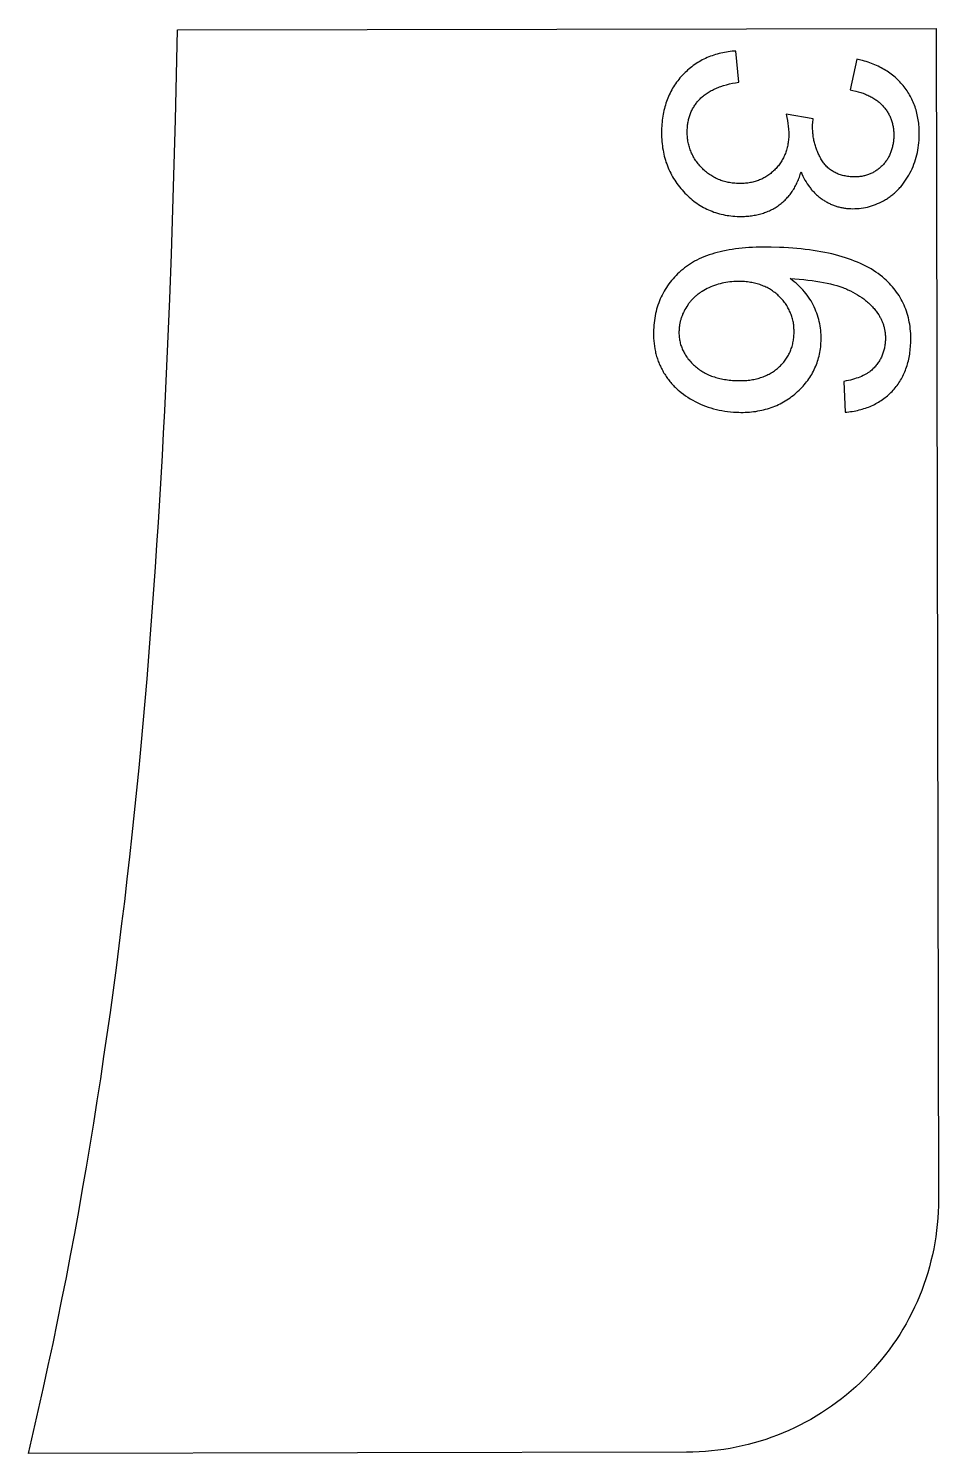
# Model space of a CAD drawing. Extents: x -16189 to 5251, y 3521 to 4024.
# Drawn here: x -6251.2 to -6070.9, y 3609.4 to 3891.7 of the extents above; entities that cross this region are included whole.
import ezdxf

# ---------------------------------------------------------------- set-up
doc = ezdxf.new("R2010")
doc.units = 0
doc.layers.add('LAYER_03', color=7, linetype='CONTINUOUS')

msp = doc.modelspace()

# ---------------------------------------------------------------- linework, layer by layer
at = {"layer": 'LAYER_03'}
for p, q in [((-6117.45, 3839.8), (-6117.77, 3839.6)), ((-6117.11, 3839.98), (-6117.45, 3839.8)), ((-6116.77, 3840.16), (-6117.11, 3839.98)), ((-6116.42, 3840.32), (-6116.77, 3840.16)), ((-6116.05, 3840.48), (-6116.42, 3840.32)), ((-6115.68, 3840.63), (-6116.05, 3840.48)), ((-6115.31, 3840.77), (-6115.68, 3840.63)), ((-6114.94, 3840.89), (-6115.31, 3840.77)), ((-6114.57, 3841.01), (-6114.94, 3840.89)), ((-6114.19, 3841.11), (-6114.57, 3841.01)), ((-6113.81, 3841.21), (-6114.19, 3841.11)), ((-6113.43, 3841.29), (-6113.81, 3841.21)), ((-6113.05, 3841.37), (-6113.43, 3841.29)), ((-6112.67, 3841.43), (-6113.05, 3841.37)), ((-6112.28, 3841.48), (-6112.67, 3841.43)), ((-6111.9, 3841.53), (-6112.28, 3841.48)), ((-6111.51, 3841.56), (-6111.9, 3841.53)), ((-6111.12, 3841.58), (-6111.51, 3841.56)), ((-6110.73, 3841.59), (-6111.12, 3841.58)), ((-6110.33, 3841.59), (-6110.73, 3841.59)), ((-6109.94, 3841.58), (-6110.33, 3841.59)), ((-6109.64, 3841.56), (-6109.94, 3841.58)), ((-6109.34, 3841.54), (-6109.64, 3841.56)), ((-6109.05, 3841.51), (-6109.34, 3841.54)), ((-6108.76, 3841.48), (-6109.05, 3841.51)), ((-6108.47, 3841.45), (-6108.76, 3841.48)), ((-6108.19, 3841.4), (-6108.47, 3841.45)), ((-6107.92, 3841.35), (-6108.19, 3841.4)), ((-6107.64, 3841.3), (-6107.92, 3841.35)), ((-6107.37, 3841.24), (-6107.64, 3841.3)), ((-6107.11, 3841.18), (-6107.37, 3841.24)), ((-6106.85, 3841.11), (-6107.11, 3841.18)), ((-6106.59, 3841.03), (-6106.85, 3841.11)), ((-6106.33, 3840.95), (-6106.59, 3841.03)), ((-6106.08, 3840.86), (-6106.33, 3840.95)), ((-6105.84, 3840.77), (-6106.08, 3840.86)), ((-6105.6, 3840.67), (-6105.84, 3840.77)), ((-6105.36, 3840.57), (-6105.6, 3840.67)), ((-6105.12, 3840.46), (-6105.36, 3840.57)), ((-6104.89, 3840.35), (-6105.12, 3840.46)), ((-6104.66, 3840.23), (-6104.89, 3840.35)), ((-6104.44, 3840.1), (-6104.66, 3840.23)), ((-6104.22, 3839.97), (-6104.44, 3840.1)), ((-6104.01, 3839.83), (-6104.22, 3839.97)), ((-6103.79, 3839.69), (-6104.01, 3839.83)), ((-6120.52, 3837.05), (-6120.62, 3836.9)), ((-6120.41, 3837.19), (-6120.52, 3837.05)), ((-6120.3, 3837.33), (-6120.41, 3837.19)), ((-6120.19, 3837.47), (-6120.3, 3837.33)), ((-6120.08, 3837.61), (-6120.19, 3837.47)), ((-6119.97, 3837.74), (-6120.08, 3837.61)), ((-6119.85, 3837.88), (-6119.97, 3837.74)), ((-6119.73, 3838.01), (-6119.85, 3837.88)), ((-6119.61, 3838.13), (-6119.73, 3838.01)), ((-6119.48, 3838.26), (-6119.61, 3838.13)), ((-6119.35, 3838.38), (-6119.48, 3838.26)), ((-6119.22, 3838.51), (-6119.35, 3838.38)), ((-6119.09, 3838.63), (-6119.22, 3838.51)), ((-6118.95, 3838.74), (-6119.09, 3838.63)), ((-6118.81, 3838.86), (-6118.95, 3838.74)), ((-6118.67, 3838.97), (-6118.81, 3838.86)), ((-6118.53, 3839.08), (-6118.67, 3838.97)), ((-6118.38, 3839.19), (-6118.53, 3839.08)), ((-6118.23, 3839.3), (-6118.38, 3839.19)), ((-6118.08, 3839.4), (-6118.23, 3839.3)), ((-6117.92, 3839.5), (-6118.08, 3839.4)), ((-6117.77, 3839.6), (-6117.92, 3839.5)), ((-6103.59, 3839.55), (-6103.79, 3839.69)), ((-6103.38, 3839.39), (-6103.59, 3839.55)), ((-6103.18, 3839.23), (-6103.38, 3839.39)), ((-6102.99, 3839.07), (-6103.18, 3839.23)), ((-6102.79, 3838.9), (-6102.99, 3839.07)), ((-6102.61, 3838.73), (-6102.79, 3838.9)), ((-6102.42, 3838.55), (-6102.61, 3838.73)), ((-6102.24, 3838.36), (-6102.42, 3838.55)), ((-6102.07, 3838.17), (-6102.24, 3838.36)), ((-6101.9, 3837.98), (-6102.07, 3838.17)), ((-6101.73, 3837.78), (-6101.9, 3837.98)), ((-6101.57, 3837.59), (-6101.73, 3837.78)), ((-6101.42, 3837.39), (-6101.57, 3837.59)), ((-6101.27, 3837.19), (-6101.42, 3837.39)), ((-6101.13, 3836.99), (-6101.27, 3837.19)), ((-6101, 3836.78), (-6101.13, 3836.99)), ((-6121.96, 3834.15), (-6122.01, 3834)), ((-6121.91, 3834.31), (-6121.96, 3834.15)), ((-6121.86, 3834.47), (-6121.91, 3834.31)), ((-6121.8, 3834.62), (-6121.86, 3834.47)), ((-6121.74, 3834.78), (-6121.8, 3834.62)), ((-6121.68, 3834.94), (-6121.74, 3834.78)), ((-6121.62, 3835.09), (-6121.68, 3834.94)), ((-6121.48, 3835.4), (-6121.62, 3835.09)), ((-6121.33, 3835.7), (-6121.48, 3835.4)), ((-6121.17, 3836.01), (-6121.33, 3835.7)), ((-6121, 3836.31), (-6121.17, 3836.01)), ((-6120.82, 3836.6), (-6121, 3836.31)), ((-6120.62, 3836.9), (-6120.82, 3836.6)), ((-6100.87, 3836.57), (-6101, 3836.78)), ((-6100.75, 3836.36), (-6100.87, 3836.57)), ((-6100.63, 3836.15), (-6100.75, 3836.36)), ((-6100.52, 3835.94), (-6100.63, 3836.15)), ((-6100.42, 3835.72), (-6100.52, 3835.94)), ((-6100.32, 3835.5), (-6100.42, 3835.72)), ((-6100.23, 3835.28), (-6100.32, 3835.5)), ((-6100.14, 3835.06), (-6100.23, 3835.28)), ((-6100.06, 3834.83), (-6100.14, 3835.06)), ((-6099.98, 3834.61), (-6100.06, 3834.83)), ((-6099.91, 3834.38), (-6099.98, 3834.61)), ((-6099.85, 3834.14), (-6099.91, 3834.38)), ((-6099.79, 3833.91), (-6099.85, 3834.14)), ((-6122.34, 3831.89), (-6122.35, 3831.65)), ((-6122.35, 3831.65), (-6122.35, 3831.41)), ((-6122.35, 3831.41), (-6122.35, 3831.17)), ((-6122.32, 3832.22), (-6122.34, 3832.05)), ((-6122.34, 3832.05), (-6122.34, 3831.89)), ((-6122.31, 3832.38), (-6122.32, 3832.22)), ((-6122.29, 3832.55), (-6122.31, 3832.38)), ((-6122.27, 3832.71), (-6122.29, 3832.55)), ((-6122.25, 3832.87), (-6122.27, 3832.71)), ((-6122.22, 3833.03), (-6122.25, 3832.87)), ((-6122.19, 3833.2), (-6122.22, 3833.03)), ((-6122.16, 3833.36), (-6122.19, 3833.2)), ((-6122.13, 3833.52), (-6122.16, 3833.36)), ((-6122.09, 3833.68), (-6122.13, 3833.52)), ((-6122.05, 3833.84), (-6122.09, 3833.68)), ((-6122.01, 3834), (-6122.05, 3833.84)), ((-6099.74, 3833.67), (-6099.79, 3833.91)), ((-6099.69, 3833.44), (-6099.74, 3833.67)), ((-6099.66, 3833.19), (-6099.69, 3833.44)), ((-6099.62, 3832.95), (-6099.66, 3833.19)), ((-6099.59, 3832.71), (-6099.62, 3832.95)), ((-6099.57, 3832.46), (-6099.59, 3832.71)), ((-6099.56, 3832.21), (-6099.57, 3832.46)), ((-6099.55, 3831.96), (-6099.56, 3832.21)), ((-6099.54, 3831.7), (-6099.55, 3831.96)), ((-6099.55, 3831.19), (-6099.54, 3831.45)), ((-6099.54, 3831.45), (-6099.54, 3831.7)), ((-6122.35, 3831.17), (-6122.33, 3830.93)), ((-6122.33, 3830.93), (-6122.32, 3830.7)), ((-6122.32, 3830.7), (-6122.29, 3830.47)), ((-6122.29, 3830.47), (-6122.26, 3830.23)), ((-6122.26, 3830.23), (-6122.22, 3830.01)), ((-6122.22, 3830.01), (-6122.18, 3829.78)), ((-6122.18, 3829.78), (-6122.13, 3829.55)), ((-6122.13, 3829.55), (-6122.08, 3829.33)), ((-6122.08, 3829.33), (-6122.02, 3829.11)), ((-6122.02, 3829.11), (-6121.95, 3828.89)), ((-6121.95, 3828.89), (-6121.87, 3828.67)), ((-6121.87, 3828.67), (-6121.79, 3828.46)), ((-6100.09, 3828.27), (-6100.01, 3828.49)), ((-6100.01, 3828.49), (-6099.94, 3828.72)), ((-6099.94, 3828.72), (-6099.88, 3828.96)), ((-6099.88, 3828.96), (-6099.82, 3829.19)), ((-6099.82, 3829.19), (-6099.77, 3829.43)), ((-6099.77, 3829.43), (-6099.72, 3829.67)), ((-6099.72, 3829.67), (-6099.68, 3829.92)), ((-6099.68, 3829.92), (-6099.64, 3830.17)), ((-6099.64, 3830.17), (-6099.61, 3830.42)), ((-6099.61, 3830.42), (-6099.58, 3830.67)), ((-6099.58, 3830.67), (-6099.56, 3830.93)), ((-6099.56, 3830.93), (-6099.55, 3831.19)), ((-6121.79, 3828.46), (-6121.71, 3828.25)), ((-6121.71, 3828.25), (-6121.62, 3828.03)), ((-6121.62, 3828.03), (-6121.52, 3827.82)), ((-6121.52, 3827.82), (-6121.41, 3827.62)), ((-6121.41, 3827.62), (-6121.3, 3827.41)), ((-6121.3, 3827.41), (-6121.18, 3827.21)), ((-6121.18, 3827.21), (-6121.06, 3827)), ((-6121.06, 3827), (-6120.93, 3826.8)), ((-6120.93, 3826.8), (-6120.8, 3826.6)), ((-6120.8, 3826.6), (-6120.65, 3826.41)), ((-6120.65, 3826.41), (-6120.51, 3826.21)), ((-6120.51, 3826.21), (-6120.35, 3826.02)), ((-6120.35, 3826.02), (-6120.19, 3825.83)), ((-6120.19, 3825.83), (-6120.02, 3825.64)), ((-6101.6, 3825.59), (-6101.45, 3825.78)), ((-6101.45, 3825.78), (-6101.31, 3825.97)), ((-6101.31, 3825.97), (-6101.17, 3826.16)), ((-6101.17, 3826.16), (-6101.04, 3826.36)), ((-6101.04, 3826.36), (-6100.91, 3826.56)), ((-6100.91, 3826.56), (-6100.79, 3826.76)), ((-6100.79, 3826.76), (-6100.67, 3826.97)), ((-6100.67, 3826.97), (-6100.56, 3827.18)), ((-6100.56, 3827.18), (-6100.45, 3827.39)), ((-6100.45, 3827.39), (-6100.35, 3827.6)), ((-6100.35, 3827.6), (-6100.26, 3827.82)), ((-6100.26, 3827.82), (-6100.17, 3828.04)), ((-6100.17, 3828.04), (-6100.09, 3828.27)), ((-6120.02, 3825.64), (-6119.85, 3825.45)), ((-6119.85, 3825.45), (-6119.67, 3825.27)), ((-6119.67, 3825.27), (-6119.48, 3825.08)), ((-6119.48, 3825.08), (-6119.29, 3824.9)), ((-6119.29, 3824.9), (-6119.1, 3824.73)), ((-6119.1, 3824.73), (-6118.9, 3824.56)), ((-6118.9, 3824.56), (-6118.69, 3824.4)), ((-6118.69, 3824.4), (-6118.48, 3824.24)), ((-6118.48, 3824.24), (-6118.27, 3824.08)), ((-6118.27, 3824.08), (-6118.05, 3823.93)), ((-6118.05, 3823.93), (-6117.83, 3823.79)), ((-6117.83, 3823.79), (-6117.6, 3823.65)), ((-6117.6, 3823.65), (-6117.37, 3823.52)), ((-6117.37, 3823.52), (-6117.13, 3823.39)), ((-6117.13, 3823.39), (-6116.89, 3823.27)), ((-6116.89, 3823.27), (-6116.64, 3823.16)), ((-6116.64, 3823.16), (-6116.39, 3823.04)), ((-6116.39, 3823.04), (-6116.14, 3822.94)), ((-6116.14, 3822.94), (-6115.88, 3822.84)), ((-6105.43, 3822.79), (-6105.19, 3822.89)), ((-6105.19, 3822.89), (-6104.95, 3822.99)), ((-6104.95, 3822.99), (-6104.72, 3823.11)), ((-6104.72, 3823.11), (-6104.49, 3823.22)), ((-6104.49, 3823.22), (-6104.27, 3823.35)), ((-6104.27, 3823.35), (-6104.05, 3823.48)), ((-6104.05, 3823.48), (-6103.83, 3823.61)), ((-6103.83, 3823.61), (-6103.62, 3823.75)), ((-6103.62, 3823.75), (-6103.42, 3823.89)), ((-6103.42, 3823.89), (-6103.21, 3824.05)), ((-6103.21, 3824.05), (-6103.01, 3824.2)), ((-6103.01, 3824.2), (-6102.82, 3824.36)), ((-6102.82, 3824.36), (-6102.63, 3824.53)), ((-6102.63, 3824.53), (-6102.44, 3824.7)), ((-6102.44, 3824.7), (-6102.26, 3824.87)), ((-6102.26, 3824.87), (-6102.09, 3825.05)), ((-6102.09, 3825.05), (-6101.92, 3825.23)), ((-6101.92, 3825.23), (-6101.76, 3825.41)), ((-6101.76, 3825.41), (-6101.6, 3825.59)), ((-6115.88, 3822.84), (-6115.61, 3822.74)), ((-6115.61, 3822.74), (-6115.34, 3822.65)), ((-6115.34, 3822.65), (-6115.07, 3822.57)), ((-6115.07, 3822.57), (-6114.79, 3822.49)), ((-6114.79, 3822.49), (-6114.51, 3822.41)), ((-6114.51, 3822.41), (-6114.22, 3822.34)), ((-6114.22, 3822.34), (-6113.93, 3822.28)), ((-6113.93, 3822.28), (-6113.63, 3822.22)), ((-6113.63, 3822.22), (-6113.33, 3822.17)), ((-6113.33, 3822.17), (-6113.02, 3822.12)), ((-6113.02, 3822.12), (-6112.71, 3822.08)), ((-6112.71, 3822.08), (-6112.39, 3822.04)), ((-6112.39, 3822.04), (-6112.07, 3822.01)), ((-6112.07, 3822.01), (-6111.75, 3821.98)), ((-6111.75, 3821.98), (-6111.09, 3821.94)), ((-6111.09, 3821.94), (-6110.45, 3821.93)), ((-6110.45, 3821.93), (-6110.13, 3821.93)), ((-6110.13, 3821.93), (-6109.82, 3821.93)), ((-6109.82, 3821.93), (-6109.52, 3821.94)), ((-6109.52, 3821.94), (-6109.22, 3821.96)), ((-6109.22, 3821.96), (-6108.92, 3821.98)), ((-6108.92, 3821.98), (-6108.63, 3822.01)), ((-6108.63, 3822.01), (-6108.34, 3822.05)), ((-6108.34, 3822.05), (-6108.05, 3822.09)), ((-6108.05, 3822.09), (-6107.77, 3822.13)), ((-6107.77, 3822.13), (-6107.5, 3822.18)), ((-6107.5, 3822.18), (-6107.22, 3822.24)), ((-6107.22, 3822.24), (-6106.96, 3822.3)), ((-6106.96, 3822.3), (-6106.69, 3822.37)), ((-6106.69, 3822.37), (-6106.43, 3822.44)), ((-6106.43, 3822.44), (-6106.17, 3822.52)), ((-6106.17, 3822.52), (-6105.92, 3822.6)), ((-6105.92, 3822.6), (-6105.67, 3822.69)), ((-6105.67, 3822.69), (-6105.43, 3822.79))]:
    msp.add_line(p, q, dxfattribs=at)
msp.add_lwpolyline([(-6120.83, 3609.6), (-6251.23, 3609.36), (-6250.21, 3613.71), (-6249.22, 3618.06), (-6248.25, 3622.41), (-6247.3, 3626.77), (-6246.37, 3631.12), (-6245.47, 3635.49), (-6244.59, 3639.85), (-6243.73, 3644.21), (-6242.89, 3648.58), (-6242.07, 3652.95), (-6241.28, 3657.32), (-6240.5, 3661.7), (-6239.75, 3666.07), (-6239.01, 3670.45), (-6238.3, 3674.83), (-6237.6, 3679.21), (-6236.92, 3683.6), (-6236.27, 3687.99), (-6235.63, 3692.37), (-6235.01, 3696.76), (-6234.4, 3701.16), (-6233.82, 3705.55), (-6233.25, 3709.95), (-6232.71, 3714.35), (-6232.17, 3718.74), (-6231.66, 3723.15), (-6231.16, 3727.55), (-6230.68, 3731.95), (-6230.21, 3736.36), (-6229.76, 3740.77), (-6229.33, 3745.18), (-6228.91, 3749.59), (-6228.5, 3754), (-6228.11, 3758.42), (-6227.74, 3762.83), (-6227.38, 3767.25), (-6227.03, 3771.67), (-6226.7, 3776.09), (-6226.37, 3780.51), (-6226.07, 3784.94), (-6225.77, 3789.36), (-6225.49, 3793.79), (-6225.21, 3798.21), (-6224.95, 3802.64), (-6224.7, 3807.07), (-6224.47, 3811.5), (-6224.24, 3815.93), (-6224.02, 3820.37), (-6223.62, 3829.23), (-6223.25, 3838.11), (-6222.92, 3846.98), (-6222.62, 3855.86), (-6222.36, 3864.75), (-6222.12, 3873.63), (-6221.9, 3882.52), (-6221.72, 3891.41), (-6071.36, 3891.69), (-6070.93, 3659.69, -0.414214)], format="xyb", close=True, dxfattribs=at)
for points in [[(-6111.06, 3887.23), (-6111.45, 3887.2), (-6111.83, 3887.17), (-6112.22, 3887.13), (-6112.59, 3887.08), (-6112.96, 3887.03), (-6113.33, 3886.96), (-6113.69, 3886.89), (-6114.05, 3886.81), (-6114.41, 3886.73), (-6114.76, 3886.63), (-6115.11, 3886.53), (-6115.45, 3886.43), (-6115.79, 3886.31), (-6116.12, 3886.19), (-6116.45, 3886.06), (-6116.78, 3885.92), (-6117.1, 3885.77), (-6117.42, 3885.62), (-6117.73, 3885.46), (-6118.04, 3885.29), (-6118.34, 3885.12), (-6118.64, 3884.93), (-6118.94, 3884.74), (-6119.23, 3884.54), (-6119.52, 3884.34), (-6119.8, 3884.13), (-6120.08, 3883.91), (-6120.36, 3883.68), (-6120.63, 3883.44), (-6120.89, 3883.2), (-6121.15, 3882.95), (-6121.41, 3882.69), (-6121.67, 3882.43), (-6121.91, 3882.16), (-6122.15, 3881.89), (-6122.38, 3881.61), (-6122.6, 3881.33), (-6122.81, 3881.04), (-6123.02, 3880.75), (-6123.22, 3880.45), (-6123.41, 3880.15), (-6123.6, 3879.85), (-6123.78, 3879.54), (-6123.95, 3879.22), (-6124.11, 3878.9), (-6124.26, 3878.58), (-6124.41, 3878.25), (-6124.55, 3877.91), (-6124.68, 3877.58), (-6124.81, 3877.23), (-6124.93, 3876.89), (-6125.04, 3876.53), (-6125.14, 3876.18), (-6125.24, 3875.81), (-6125.32, 3875.45), (-6125.4, 3875.08), (-6125.48, 3874.7), (-6125.54, 3874.32), (-6125.6, 3873.94), (-6125.65, 3873.55), (-6125.69, 3873.15), (-6125.73, 3872.75), (-6125.76, 3872.35), (-6125.78, 3871.94), (-6125.79, 3871.49), (-6125.8, 3871.04), (-6125.79, 3870.59), (-6125.78, 3870.15), (-6125.76, 3869.72), (-6125.73, 3869.29), (-6125.69, 3868.86), (-6125.64, 3868.44), (-6125.58, 3868.02), (-6125.51, 3867.61), (-6125.43, 3867.21), (-6125.35, 3866.8), (-6125.25, 3866.4), (-6125.15, 3866.01), (-6125.04, 3865.62), (-6124.92, 3865.24), (-6124.78, 3864.85), (-6124.64, 3864.48), (-6124.5, 3864.11), (-6124.34, 3863.74), (-6124.17, 3863.38), (-6123.99, 3863.02), (-6123.81, 3862.67), (-6123.61, 3862.32), (-6123.41, 3861.98), (-6123.2, 3861.64), (-6122.97, 3861.3), (-6122.74, 3860.97), (-6122.5, 3860.65), (-6122.25, 3860.33), (-6122, 3860.01), (-6121.73, 3859.7), (-6121.45, 3859.39), (-6121.18, 3859.1), (-6120.89, 3858.81), (-6120.61, 3858.53), (-6120.32, 3858.26), (-6120.02, 3858), (-6119.72, 3857.75), (-6119.42, 3857.51), (-6119.11, 3857.28), (-6118.8, 3857.06), (-6118.48, 3856.84), (-6118.16, 3856.64), (-6117.83, 3856.45), (-6117.5, 3856.26), (-6117.17, 3856.08), (-6116.83, 3855.91), (-6116.49, 3855.76), (-6116.14, 3855.61), (-6115.79, 3855.47), (-6115.44, 3855.33), (-6115.08, 3855.21), (-6114.71, 3855.1), (-6114.34, 3855), (-6113.97, 3854.9), (-6113.6, 3854.82), (-6113.21, 3854.74), (-6112.83, 3854.67), (-6112.44, 3854.61), (-6112.05, 3854.57), (-6111.65, 3854.53), (-6111.25, 3854.5), (-6110.84, 3854.47), (-6110.24, 3854.46), (-6109.65, 3854.46), (-6109.37, 3854.47), (-6109.08, 3854.49), (-6108.8, 3854.51), (-6108.52, 3854.53), (-6108.24, 3854.56), (-6107.97, 3854.6), (-6107.69, 3854.63), (-6107.43, 3854.68), (-6107.16, 3854.73), (-6106.9, 3854.78), (-6106.64, 3854.84), (-6106.38, 3854.9), (-6106.13, 3854.97), (-6105.88, 3855.05), (-6105.63, 3855.13), (-6105.39, 3855.21), (-6105.15, 3855.3), (-6104.91, 3855.39), (-6104.67, 3855.49), (-6104.44, 3855.59), (-6104.21, 3855.7), (-6103.98, 3855.81), (-6103.76, 3855.93), (-6103.54, 3856.05), (-6103.32, 3856.18), (-6103.11, 3856.31), (-6102.89, 3856.45), (-6102.68, 3856.59), (-6102.48, 3856.74), (-6102.28, 3856.89), (-6102.08, 3857.05), (-6101.89, 3857.21), (-6101.7, 3857.37), (-6101.51, 3857.54), (-6101.33, 3857.71), (-6101.16, 3857.88), (-6100.99, 3858.06), (-6100.82, 3858.25), (-6100.65, 3858.43), (-6100.49, 3858.62), (-6100.34, 3858.82), (-6100.19, 3859.02), (-6100.04, 3859.22), (-6099.89, 3859.43), (-6099.76, 3859.64), (-6099.62, 3859.86), (-6099.49, 3860.08), (-6099.36, 3860.3), (-6099.24, 3860.53), (-6099.12, 3860.76), (-6099.01, 3861), (-6098.9, 3861.24), (-6098.79, 3861.48), (-6098.69, 3861.73), (-6098.59, 3861.98), (-6098.5, 3862.23), (-6098.41, 3862.49), (-6098.32, 3862.76), (-6098.24, 3863.03), (-6098.16, 3863.3), (-6097.98, 3862.87), (-6097.79, 3862.46), (-6097.59, 3862.05), (-6097.38, 3861.67), (-6097.16, 3861.29), (-6096.93, 3860.92), (-6096.69, 3860.57), (-6096.57, 3860.4), (-6096.45, 3860.23), (-6096.32, 3860.07), (-6096.19, 3859.91), (-6096.06, 3859.75), (-6095.93, 3859.6), (-6095.79, 3859.44), (-6095.65, 3859.3), (-6095.51, 3859.15), (-6095.37, 3859.01), (-6095.23, 3858.87), (-6095.08, 3858.73), (-6094.93, 3858.6), (-6094.78, 3858.47), (-6094.63, 3858.34), (-6094.47, 3858.22), (-6094.31, 3858.1), (-6094.15, 3857.98), (-6093.99, 3857.87), (-6093.83, 3857.76), (-6093.66, 3857.65), (-6093.49, 3857.55), (-6093.33, 3857.45), (-6093.16, 3857.35), (-6092.99, 3857.26), (-6092.82, 3857.17), (-6092.65, 3857.08), (-6092.47, 3857), (-6092.3, 3856.92), (-6092.12, 3856.84), (-6091.94, 3856.77), (-6091.76, 3856.7), (-6091.58, 3856.63), (-6091.4, 3856.57), (-6091.22, 3856.5), (-6091.04, 3856.45), (-6090.85, 3856.39), (-6090.67, 3856.34), (-6090.48, 3856.3), (-6090.29, 3856.25), (-6090.1, 3856.21), (-6089.91, 3856.18), (-6089.72, 3856.14), (-6089.52, 3856.11), (-6089.33, 3856.09), (-6089.13, 3856.06), (-6088.73, 3856.03), (-6088.33, 3856), (-6087.91, 3855.99), (-6087.48, 3856), (-6087.06, 3856.02), (-6086.65, 3856.05), (-6086.23, 3856.1), (-6085.82, 3856.16), (-6085.41, 3856.23), (-6085, 3856.32), (-6084.59, 3856.43), (-6084.19, 3856.55), (-6083.79, 3856.68), (-6083.39, 3856.83), (-6082.99, 3856.99), (-6082.6, 3857.17), (-6082.21, 3857.36), (-6081.82, 3857.56), (-6081.63, 3857.67), (-6081.44, 3857.78), (-6081.25, 3857.89), (-6081.06, 3858.01), (-6080.88, 3858.13), (-6080.7, 3858.26), (-6080.52, 3858.38), (-6080.34, 3858.51), (-6080.17, 3858.65), (-6080, 3858.78), (-6079.83, 3858.93), (-6079.66, 3859.07), (-6079.5, 3859.22), (-6079.33, 3859.37), (-6079.17, 3859.52), (-6079.02, 3859.68), (-6078.86, 3859.84), (-6078.71, 3860), (-6078.56, 3860.17), (-6078.41, 3860.33), (-6078.12, 3860.68), (-6077.84, 3861.05), (-6077.57, 3861.42), (-6077.31, 3861.81), (-6077.06, 3862.21), (-6076.82, 3862.63), (-6076.59, 3863.05), (-6076.37, 3863.48), (-6076.17, 3863.91), (-6075.98, 3864.35), (-6075.8, 3864.8), (-6075.64, 3865.25), (-6075.49, 3865.71), (-6075.35, 3866.17), (-6075.23, 3866.64), (-6075.12, 3867.12), (-6075.03, 3867.6), (-6074.95, 3868.08), (-6074.88, 3868.57), (-6074.82, 3869.07), (-6074.78, 3869.57), (-6074.76, 3870.08), (-6074.74, 3870.45), (-6074.74, 3870.81), (-6074.74, 3871.17), (-6074.75, 3871.53), (-6074.76, 3871.89), (-6074.79, 3872.24), (-6074.81, 3872.59), (-6074.85, 3872.93), (-6074.89, 3873.27), (-6074.94, 3873.61), (-6075, 3873.94), (-6075.06, 3874.27), (-6075.13, 3874.6), (-6075.21, 3874.92), (-6075.29, 3875.24), (-6075.38, 3875.55), (-6075.47, 3875.87), (-6075.58, 3876.18), (-6075.69, 3876.48), (-6075.81, 3876.78), (-6075.93, 3877.08), (-6076.06, 3877.38), (-6076.2, 3877.67), (-6076.34, 3877.95), (-6076.49, 3878.24), (-6076.65, 3878.52), (-6076.81, 3878.8), (-6076.98, 3879.07), (-6077.16, 3879.34), (-6077.35, 3879.61), (-6077.54, 3879.87), (-6077.74, 3880.13), (-6077.94, 3880.38), (-6078.15, 3880.63), (-6078.37, 3880.88), (-6078.59, 3881.12), (-6078.81, 3881.35), (-6079.05, 3881.58), (-6079.28, 3881.8), (-6079.53, 3882.02), (-6079.78, 3882.23), (-6080.03, 3882.44), (-6080.29, 3882.64), (-6080.56, 3882.84), (-6080.83, 3883.03), (-6081.11, 3883.21), (-6081.39, 3883.39), (-6081.68, 3883.57), (-6081.98, 3883.73), (-6082.28, 3883.9), (-6082.58, 3884.06), (-6082.9, 3884.21), (-6083.21, 3884.36), (-6083.54, 3884.5), (-6083.87, 3884.64), (-6084.2, 3884.77), (-6084.54, 3884.9), (-6084.89, 3885.02), (-6085.24, 3885.13), (-6085.59, 3885.24), (-6085.96, 3885.35), (-6086.32, 3885.45), (-6087.08, 3885.63), (-6088.42, 3879.54), (-6087.87, 3879.43), (-6087.34, 3879.3), (-6086.83, 3879.16), (-6086.33, 3879.01), (-6086.09, 3878.93), (-6085.85, 3878.85), (-6085.62, 3878.76), (-6085.4, 3878.67), (-6085.17, 3878.58), (-6084.95, 3878.48), (-6084.74, 3878.38), (-6084.53, 3878.28), (-6084.33, 3878.17), (-6084.13, 3878.06), (-6083.93, 3877.95), (-6083.74, 3877.83), (-6083.55, 3877.71), (-6083.37, 3877.59), (-6083.2, 3877.47), (-6083.02, 3877.34), (-6082.85, 3877.21), (-6082.69, 3877.07), (-6082.53, 3876.94), (-6082.38, 3876.8), (-6082.23, 3876.65), (-6082.08, 3876.51), (-6081.94, 3876.36), (-6081.8, 3876.2), (-6081.67, 3876.05), (-6081.54, 3875.89), (-6081.42, 3875.73), (-6081.3, 3875.57), (-6081.19, 3875.4), (-6081.08, 3875.24), (-6080.97, 3875.07), (-6080.87, 3874.9), (-6080.78, 3874.72), (-6080.68, 3874.55), (-6080.6, 3874.37), (-6080.51, 3874.19), (-6080.44, 3874.01), (-6080.36, 3873.83), (-6080.29, 3873.64), (-6080.23, 3873.45), (-6080.17, 3873.26), (-6080.11, 3873.07), (-6080.06, 3872.87), (-6080.01, 3872.68), (-6079.97, 3872.48), (-6079.93, 3872.28), (-6079.9, 3872.07), (-6079.87, 3871.87), (-6079.85, 3871.66), (-6079.83, 3871.45), (-6079.81, 3871.24), (-6079.8, 3871.03), (-6079.79, 3870.81), (-6079.79, 3870.59), (-6079.79, 3870.37), (-6079.8, 3870.15), (-6079.81, 3869.93), (-6079.83, 3869.7), (-6079.85, 3869.49), (-6079.87, 3869.27), (-6079.9, 3869.06), (-6079.93, 3868.85), (-6079.97, 3868.64), (-6080.01, 3868.43), (-6080.05, 3868.23), (-6080.1, 3868.03), (-6080.16, 3867.84), (-6080.22, 3867.64), (-6080.28, 3867.45), (-6080.34, 3867.26), (-6080.41, 3867.08), (-6080.49, 3866.9), (-6080.57, 3866.72), (-6080.65, 3866.54), (-6080.74, 3866.36), (-6080.83, 3866.19), (-6080.93, 3866.02), (-6081.03, 3865.86), (-6081.13, 3865.69), (-6081.24, 3865.53), (-6081.35, 3865.38), (-6081.47, 3865.22), (-6081.59, 3865.07), (-6081.71, 3864.92), (-6081.84, 3864.77), (-6081.98, 3864.63), (-6082.11, 3864.49), (-6082.26, 3864.35), (-6082.4, 3864.22), (-6082.55, 3864.09), (-6082.7, 3863.96), (-6082.85, 3863.84), (-6083, 3863.72), (-6083.16, 3863.61), (-6083.32, 3863.5), (-6083.48, 3863.4), (-6083.64, 3863.3), (-6083.8, 3863.21), (-6083.97, 3863.12), (-6084.14, 3863.03), (-6084.31, 3862.95), (-6084.48, 3862.88), (-6084.65, 3862.81), (-6084.83, 3862.74), (-6085.01, 3862.68), (-6085.19, 3862.62), (-6085.37, 3862.57), (-6085.56, 3862.52), (-6085.74, 3862.48), (-6085.93, 3862.44), (-6086.12, 3862.4), (-6086.32, 3862.37), (-6086.51, 3862.35), (-6086.71, 3862.33), (-6086.91, 3862.31), (-6087.11, 3862.3), (-6087.31, 3862.29), (-6087.52, 3862.29), (-6087.73, 3862.29), (-6087.94, 3862.3), (-6088.2, 3862.31), (-6088.46, 3862.33), (-6088.71, 3862.36), (-6088.96, 3862.39), (-6089.21, 3862.43), (-6089.45, 3862.47), (-6089.69, 3862.52), (-6089.92, 3862.58), (-6090.14, 3862.64), (-6090.37, 3862.7), (-6090.59, 3862.78), (-6090.8, 3862.86), (-6091.01, 3862.94), (-6091.21, 3863.03), (-6091.41, 3863.13), (-6091.61, 3863.23), (-6091.8, 3863.34), (-6091.98, 3863.46), (-6092.16, 3863.58), (-6092.34, 3863.71), (-6092.51, 3863.84), (-6092.68, 3863.98), (-6092.84, 3864.12), (-6093, 3864.27), (-6093.16, 3864.43), (-6093.31, 3864.59), (-6093.45, 3864.76), (-6093.59, 3864.93), (-6093.73, 3865.11), (-6093.86, 3865.3), (-6093.98, 3865.49), (-6094.11, 3865.69), (-6094.22, 3865.89), (-6094.34, 3866.1), (-6094.45, 3866.3), (-6094.55, 3866.51), (-6094.65, 3866.71), (-6094.75, 3866.92), (-6094.84, 3867.13), (-6094.93, 3867.34), (-6095.02, 3867.56), (-6095.1, 3867.77), (-6095.18, 3867.98), (-6095.25, 3868.2), (-6095.32, 3868.42), (-6095.38, 3868.64), (-6095.45, 3868.86), (-6095.5, 3869.08), (-6095.55, 3869.31), (-6095.6, 3869.53), (-6095.65, 3869.76), (-6095.69, 3869.98), (-6095.73, 3870.21), (-6095.76, 3870.44), (-6095.79, 3870.68), (-6095.81, 3870.91), (-6095.83, 3871.14), (-6095.85, 3871.38), (-6095.87, 3871.86), (-6095.87, 3872.34), (-6095.86, 3872.82), (-6095.85, 3872.92), (-6095.85, 3873.03), (-6095.82, 3873.26), (-6095.79, 3873.52), (-6095.75, 3873.81), (-6101.1, 3874.71), (-6100.97, 3874.07), (-6100.86, 3873.46), (-6100.76, 3872.87), (-6100.69, 3872.31), (-6100.64, 3871.78), (-6100.62, 3871.53), (-6100.61, 3871.28), (-6100.6, 3871.04), (-6100.59, 3870.81), (-6100.59, 3870.58), (-6100.6, 3870.36), (-6100.61, 3870.09), (-6100.63, 3869.83), (-6100.66, 3869.57), (-6100.69, 3869.32), (-6100.72, 3869.07), (-6100.76, 3868.82), (-6100.81, 3868.57), (-6100.86, 3868.33), (-6100.91, 3868.09), (-6100.97, 3867.85), (-6101.04, 3867.62), (-6101.11, 3867.39), (-6101.19, 3867.17), (-6101.27, 3866.94), (-6101.35, 3866.72), (-6101.45, 3866.5), (-6101.54, 3866.29), (-6101.65, 3866.08), (-6101.75, 3865.87), (-6101.87, 3865.67), (-6101.98, 3865.46), (-6102.11, 3865.27), (-6102.24, 3865.07), (-6102.37, 3864.88), (-6102.51, 3864.69), (-6102.65, 3864.5), (-6102.8, 3864.32), (-6102.96, 3864.14), (-6103.12, 3863.97), (-6103.28, 3863.79), (-6103.45, 3863.62), (-6103.63, 3863.46), (-6103.81, 3863.29), (-6103.99, 3863.14), (-6104.18, 3862.98), (-6104.37, 3862.84), (-6104.56, 3862.7), (-6104.75, 3862.56), (-6104.94, 3862.43), (-6105.14, 3862.31), (-6105.34, 3862.19), (-6105.55, 3862.08), (-6105.75, 3861.97), (-6105.96, 3861.87), (-6106.18, 3861.77), (-6106.39, 3861.68), (-6106.61, 3861.59), (-6106.83, 3861.51), (-6107.05, 3861.44), (-6107.27, 3861.37), (-6107.5, 3861.31), (-6107.73, 3861.25), (-6107.97, 3861.2), (-6108.2, 3861.15), (-6108.44, 3861.11), (-6108.68, 3861.07), (-6108.93, 3861.04), (-6109.17, 3861.02), (-6109.42, 3861), (-6109.67, 3860.98), (-6109.93, 3860.98), (-6110.19, 3860.97), (-6110.45, 3860.98), (-6110.71, 3860.98), (-6110.98, 3861), (-6111.26, 3861.02), (-6111.52, 3861.04), (-6111.79, 3861.07), (-6112.05, 3861.11), (-6112.31, 3861.15), (-6112.57, 3861.2), (-6112.82, 3861.26), (-6113.08, 3861.32), (-6113.32, 3861.38), (-6113.57, 3861.45), (-6113.81, 3861.53), (-6114.05, 3861.61), (-6114.28, 3861.7), (-6114.52, 3861.8), (-6114.75, 3861.9), (-6114.97, 3862), (-6115.2, 3862.11), (-6115.42, 3862.23), (-6115.64, 3862.35), (-6115.85, 3862.48), (-6116.06, 3862.61), (-6116.27, 3862.75), (-6116.48, 3862.9), (-6116.68, 3863.05), (-6116.88, 3863.21), (-6117.07, 3863.37), (-6117.27, 3863.54), (-6117.46, 3863.71), (-6117.64, 3863.89), (-6117.83, 3864.08), (-6118.01, 3864.27), (-6118.19, 3864.46), (-6118.36, 3864.66), (-6118.52, 3864.86), (-6118.68, 3865.06), (-6118.83, 3865.27), (-6118.98, 3865.48), (-6119.12, 3865.68), (-6119.26, 3865.9), (-6119.38, 3866.11), (-6119.51, 3866.33), (-6119.62, 3866.55), (-6119.74, 3866.77), (-6119.84, 3866.99), (-6119.94, 3867.22), (-6120.03, 3867.45), (-6120.12, 3867.68), (-6120.2, 3867.91), (-6120.28, 3868.15), (-6120.35, 3868.38), (-6120.41, 3868.62), (-6120.47, 3868.87), (-6120.52, 3869.11), (-6120.56, 3869.36), (-6120.6, 3869.61), (-6120.64, 3869.86), (-6120.66, 3870.12), (-6120.69, 3870.38), (-6120.7, 3870.63), (-6120.71, 3870.9), (-6120.72, 3871.16), (-6120.71, 3871.43), (-6120.71, 3871.7), (-6120.69, 3871.92), (-6120.68, 3872.15), (-6120.66, 3872.37), (-6120.63, 3872.59), (-6120.6, 3872.81), (-6120.57, 3873.02), (-6120.53, 3873.23), (-6120.49, 3873.44), (-6120.44, 3873.65), (-6120.39, 3873.86), (-6120.34, 3874.06), (-6120.28, 3874.26), (-6120.21, 3874.46), (-6120.14, 3874.66), (-6120.07, 3874.85), (-6119.99, 3875.04), (-6119.91, 3875.23), (-6119.82, 3875.42), (-6119.73, 3875.6), (-6119.64, 3875.78), (-6119.54, 3875.96), (-6119.43, 3876.14), (-6119.33, 3876.31), (-6119.21, 3876.49), (-6119.1, 3876.66), (-6118.97, 3876.82), (-6118.85, 3876.99), (-6118.72, 3877.15), (-6118.58, 3877.31), (-6118.44, 3877.47), (-6118.3, 3877.63), (-6118.15, 3877.78), (-6118, 3877.93), (-6117.84, 3878.08), (-6117.68, 3878.23), (-6117.51, 3878.37), (-6117.33, 3878.51), (-6117.15, 3878.64), (-6116.96, 3878.78), (-6116.77, 3878.9), (-6116.58, 3879.03), (-6116.37, 3879.15), (-6116.16, 3879.27), (-6115.95, 3879.39), (-6115.73, 3879.5), (-6115.5, 3879.61), (-6115.27, 3879.72), (-6115.04, 3879.83), (-6114.79, 3879.93), (-6114.55, 3880.02), (-6114.29, 3880.12), (-6114.04, 3880.21), (-6113.5, 3880.38), (-6112.94, 3880.55), (-6112.37, 3880.7), (-6111.76, 3880.83), (-6111.14, 3880.96), (-6110.5, 3881.07)], [(-6089.44, 3815.66), (-6089.08, 3815.7), (-6088.72, 3815.74), (-6088.37, 3815.78), (-6088.02, 3815.84), (-6087.67, 3815.9), (-6087.33, 3815.96), (-6087, 3816.03), (-6086.67, 3816.11), (-6086.34, 3816.19), (-6086.02, 3816.28), (-6085.7, 3816.38), (-6085.39, 3816.48), (-6085.08, 3816.59), (-6084.78, 3816.7), (-6084.48, 3816.82), (-6084.19, 3816.95), (-6083.9, 3817.08), (-6083.62, 3817.22), (-6083.34, 3817.37), (-6083.06, 3817.52), (-6082.79, 3817.67), (-6082.53, 3817.84), (-6082.27, 3818), (-6082.01, 3818.18), (-6081.76, 3818.36), (-6081.51, 3818.55), (-6081.27, 3818.74), (-6081.03, 3818.94), (-6080.8, 3819.15), (-6080.57, 3819.36), (-6080.35, 3819.57), (-6080.13, 3819.8), (-6079.92, 3820.03), (-6079.71, 3820.26), (-6079.51, 3820.5), (-6079.32, 3820.74), (-6079.13, 3820.99), (-6078.95, 3821.24), (-6078.77, 3821.49), (-6078.6, 3821.75), (-6078.44, 3822.02), (-6078.29, 3822.29), (-6078.14, 3822.56), (-6077.99, 3822.84), (-6077.85, 3823.12), (-6077.72, 3823.4), (-6077.6, 3823.7), (-6077.48, 3823.99), (-6077.37, 3824.29), (-6077.26, 3824.59), (-6077.16, 3824.9), (-6077.07, 3825.22), (-6076.98, 3825.53), (-6076.9, 3825.86), (-6076.82, 3826.18), (-6076.75, 3826.51), (-6076.69, 3826.85), (-6076.64, 3827.19), (-6076.59, 3827.53), (-6076.54, 3827.88), (-6076.51, 3828.23), (-6076.47, 3828.59), (-6076.45, 3828.95), (-6076.43, 3829.32), (-6076.42, 3829.81), (-6076.41, 3830.29), (-6076.42, 3830.77), (-6076.44, 3831.24), (-6076.47, 3831.71), (-6076.52, 3832.17), (-6076.57, 3832.63), (-6076.64, 3833.08), (-6076.71, 3833.52), (-6076.8, 3833.96), (-6076.9, 3834.39), (-6077.01, 3834.82), (-6077.13, 3835.24), (-6077.27, 3835.66), (-6077.41, 3836.06), (-6077.57, 3836.47), (-6077.74, 3836.86), (-6077.92, 3837.26), (-6078.11, 3837.64), (-6078.31, 3838.02), (-6078.53, 3838.39), (-6078.75, 3838.76), (-6078.99, 3839.12), (-6079.24, 3839.48), (-6079.5, 3839.83), (-6079.77, 3840.17), (-6080.05, 3840.51), (-6080.35, 3840.85), (-6080.65, 3841.17), (-6080.97, 3841.49), (-6081.3, 3841.81), (-6081.64, 3842.12), (-6082.04, 3842.46), (-6082.46, 3842.8), (-6082.9, 3843.13), (-6083.35, 3843.44), (-6083.82, 3843.75), (-6084.3, 3844.05), (-6084.8, 3844.33), (-6085.32, 3844.61), (-6085.85, 3844.88), (-6086.4, 3845.14), (-6086.96, 3845.39), (-6087.54, 3845.62), (-6088.14, 3845.85), (-6088.75, 3846.07), (-6089.38, 3846.28), (-6090.02, 3846.48), (-6090.68, 3846.67), (-6091.35, 3846.85), (-6092.04, 3847.02), (-6092.75, 3847.18), (-6093.47, 3847.33), (-6094.21, 3847.47), (-6094.96, 3847.6), (-6095.73, 3847.72), (-6096.52, 3847.83), (-6097.32, 3847.93), (-6098.14, 3848.02), (-6098.97, 3848.1), (-6099.82, 3848.17), (-6100.68, 3848.24), (-6101.57, 3848.29), (-6102.46, 3848.33), (-6104.05, 3848.38), (-6105.59, 3848.38), (-6106.33, 3848.37), (-6107.06, 3848.35), (-6107.78, 3848.32), (-6108.49, 3848.28), (-6109.18, 3848.22), (-6109.86, 3848.16), (-6110.52, 3848.09), (-6111.17, 3848.01), (-6111.8, 3847.91), (-6112.42, 3847.81), (-6113.03, 3847.7), (-6113.63, 3847.58), (-6114.21, 3847.45), (-6114.77, 3847.3), (-6115.32, 3847.15), (-6115.86, 3846.99), (-6116.39, 3846.82), (-6116.9, 3846.63), (-6117.39, 3846.44), (-6117.88, 3846.24), (-6118.34, 3846.03), (-6118.8, 3845.8), (-6119.24, 3845.57), (-6119.67, 3845.33), (-6120.08, 3845.08), (-6120.48, 3844.81), (-6120.87, 3844.54), (-6121.05, 3844.4), (-6121.24, 3844.26), (-6121.6, 3843.97), (-6121.95, 3843.67), (-6122.28, 3843.37), (-6122.61, 3843.06), (-6122.93, 3842.75), (-6123.23, 3842.42), (-6123.53, 3842.1), (-6123.81, 3841.77), (-6124.08, 3841.43), (-6124.35, 3841.08), (-6124.6, 3840.73), (-6124.84, 3840.38), (-6125.07, 3840.01), (-6125.29, 3839.64), (-6125.49, 3839.27), (-6125.69, 3838.89), (-6125.88, 3838.5), (-6126.06, 3838.11), (-6126.22, 3837.71), (-6126.37, 3837.31), (-6126.52, 3836.9), (-6126.65, 3836.48), (-6126.77, 3836.06), (-6126.89, 3835.63), (-6126.99, 3835.2), (-6127.08, 3834.76), (-6127.15, 3834.31), (-6127.22, 3833.86), (-6127.28, 3833.4), (-6127.33, 3832.94), (-6127.36, 3832.47), (-6127.39, 3831.99), (-6127.4, 3831.43), (-6127.4, 3830.88), (-6127.38, 3830.34), (-6127.34, 3829.8), (-6127.29, 3829.27), (-6127.22, 3828.74), (-6127.13, 3828.22), (-6127.03, 3827.71), (-6126.97, 3827.46), (-6126.9, 3827.21), (-6126.84, 3826.96), (-6126.77, 3826.71), (-6126.69, 3826.47), (-6126.61, 3826.22), (-6126.52, 3825.98), (-6126.44, 3825.74), (-6126.34, 3825.5), (-6126.25, 3825.26), (-6126.14, 3825.02), (-6126.04, 3824.79), (-6125.93, 3824.56), (-6125.81, 3824.32), (-6125.7, 3824.1), (-6125.57, 3823.87), (-6125.45, 3823.64), (-6125.32, 3823.42), (-6125.18, 3823.2), (-6125.04, 3822.98), (-6124.9, 3822.77), (-6124.75, 3822.56), (-6124.6, 3822.35), (-6124.45, 3822.14), (-6124.29, 3821.94), (-6124.13, 3821.74), (-6123.97, 3821.54), (-6123.8, 3821.35), (-6123.63, 3821.16), (-6123.45, 3820.97), (-6123.27, 3820.78), (-6123.09, 3820.6), (-6122.9, 3820.42), (-6122.71, 3820.24), (-6122.51, 3820.06), (-6122.31, 3819.89), (-6121.9, 3819.56), (-6121.48, 3819.23), (-6121.03, 3818.92), (-6120.58, 3818.62), (-6120.11, 3818.32), (-6119.62, 3818.05), (-6119.12, 3817.78), (-6118.62, 3817.53), (-6118.11, 3817.29), (-6117.6, 3817.07), (-6117.08, 3816.87), (-6116.55, 3816.68), (-6116.02, 3816.51), (-6115.48, 3816.35), (-6114.94, 3816.21), (-6114.39, 3816.09), (-6113.83, 3815.98), (-6113.27, 3815.88), (-6112.71, 3815.8), (-6112.13, 3815.74), (-6111.55, 3815.69), (-6110.97, 3815.66), (-6110.52, 3815.65), (-6110.09, 3815.64), (-6109.65, 3815.64), (-6109.22, 3815.66), (-6108.79, 3815.68), (-6108.37, 3815.7), (-6107.96, 3815.74), (-6107.55, 3815.79), (-6107.14, 3815.84), (-6106.74, 3815.91), (-6106.34, 3815.98), (-6105.95, 3816.06), (-6105.57, 3816.15), (-6105.18, 3816.25), (-6104.81, 3816.35), (-6104.43, 3816.47), (-6104.07, 3816.59), (-6103.7, 3816.73), (-6103.35, 3816.87), (-6102.99, 3817.02), (-6102.64, 3817.18), (-6102.3, 3817.34), (-6101.96, 3817.52), (-6101.63, 3817.7), (-6101.3, 3817.9), (-6100.97, 3818.1), (-6100.65, 3818.31), (-6100.34, 3818.53), (-6100.03, 3818.75), (-6099.72, 3818.99), (-6099.42, 3819.23), (-6099.13, 3819.49), (-6098.84, 3819.75), (-6098.56, 3820.01), (-6098.29, 3820.28), (-6098.03, 3820.55), (-6097.77, 3820.82), (-6097.53, 3821.1), (-6097.29, 3821.39), (-6097.06, 3821.67), (-6096.84, 3821.97), (-6096.63, 3822.26), (-6096.43, 3822.56), (-6096.24, 3822.86), (-6096.05, 3823.17), (-6095.87, 3823.48), (-6095.71, 3823.79), (-6095.55, 3824.11), (-6095.4, 3824.43), (-6095.26, 3824.76), (-6095.12, 3825.09), (-6095, 3825.42), (-6094.88, 3825.76), (-6094.78, 3826.1), (-6094.68, 3826.45), (-6094.59, 3826.8), (-6094.51, 3827.15), (-6094.44, 3827.51), (-6094.37, 3827.87), (-6094.32, 3828.24), (-6094.27, 3828.61), (-6094.24, 3828.98), (-6094.21, 3829.36), (-6094.19, 3829.74), (-6094.18, 3830.18), (-6094.18, 3830.61), (-6094.19, 3831.05), (-6094.22, 3831.48), (-6094.26, 3831.91), (-6094.31, 3832.34), (-6094.38, 3832.76), (-6094.45, 3833.19), (-6094.55, 3833.61), (-6094.65, 3834.03), (-6094.77, 3834.45), (-6094.9, 3834.87), (-6095.04, 3835.28), (-6095.2, 3835.69), (-6095.36, 3836.11), (-6095.55, 3836.52), (-6095.74, 3836.92), (-6095.95, 3837.32), (-6096.17, 3837.71), (-6096.41, 3838.09), (-6096.66, 3838.47), (-6096.92, 3838.84), (-6097.2, 3839.2), (-6097.49, 3839.55), (-6097.8, 3839.9), (-6098.12, 3840.24), (-6098.45, 3840.58), (-6098.8, 3840.9), (-6099.16, 3841.22), (-6099.54, 3841.53), (-6099.93, 3841.84), (-6100.33, 3842.14), (-6099.41, 3842.08), (-6098.51, 3842.02), (-6097.64, 3841.94), (-6096.8, 3841.86), (-6095.99, 3841.76), (-6095.2, 3841.65), (-6094.45, 3841.53), (-6093.72, 3841.4), (-6093.01, 3841.25), (-6092.34, 3841.1), (-6091.69, 3840.93), (-6091.07, 3840.75), (-6090.47, 3840.56), (-6089.91, 3840.36), (-6089.63, 3840.26), (-6089.37, 3840.15), (-6089.11, 3840.04), (-6088.86, 3839.92), (-6088.37, 3839.69), (-6087.89, 3839.45), (-6087.43, 3839.2), (-6086.99, 3838.94), (-6086.56, 3838.67), (-6086.15, 3838.39), (-6085.75, 3838.1), (-6085.37, 3837.8), (-6085.19, 3837.65), (-6085, 3837.5), (-6084.83, 3837.34), (-6084.65, 3837.18), (-6084.48, 3837.02), (-6084.32, 3836.86), (-6084.16, 3836.69), (-6084, 3836.53), (-6083.85, 3836.36), (-6083.7, 3836.19), (-6083.55, 3836.01), (-6083.41, 3835.84), (-6083.27, 3835.66), (-6083.14, 3835.48), (-6083.01, 3835.29), (-6082.78, 3834.96), (-6082.69, 3834.82), (-6082.6, 3834.67), (-6082.52, 3834.53), (-6082.44, 3834.38), (-6082.36, 3834.23), (-6082.28, 3834.08), (-6082.21, 3833.93), (-6082.14, 3833.77), (-6082.08, 3833.62), (-6082.02, 3833.46), (-6081.96, 3833.31), (-6081.9, 3833.15), (-6081.85, 3832.99), (-6081.8, 3832.83), (-6081.75, 3832.66), (-6081.71, 3832.5), (-6081.67, 3832.34), (-6081.63, 3832.17), (-6081.6, 3832), (-6081.57, 3831.84), (-6081.54, 3831.67), (-6081.52, 3831.49), (-6081.5, 3831.32), (-6081.48, 3831.15), (-6081.47, 3830.97), (-6081.46, 3830.8), (-6081.45, 3830.62), (-6081.45, 3830.44), (-6081.45, 3830.26), (-6081.45, 3830.08), (-6081.46, 3829.9), (-6081.47, 3829.67), (-6081.49, 3829.45), (-6081.51, 3829.23), (-6081.53, 3829.01), (-6081.57, 3828.79), (-6081.6, 3828.58), (-6081.65, 3828.36), (-6081.69, 3828.16), (-6081.74, 3827.95), (-6081.8, 3827.74), (-6081.86, 3827.54), (-6081.93, 3827.34), (-6082, 3827.15), (-6082.08, 3826.95), (-6082.16, 3826.76), (-6082.25, 3826.57), (-6082.34, 3826.38), (-6082.44, 3826.2), (-6082.54, 3826.02), (-6082.65, 3825.84), (-6082.76, 3825.66), (-6082.88, 3825.49), (-6083, 3825.31), (-6083.13, 3825.14), (-6083.26, 3824.98), (-6083.4, 3824.81), (-6083.54, 3824.65), (-6083.69, 3824.49), (-6083.84, 3824.33), (-6084, 3824.18), (-6084.16, 3824.03), (-6084.33, 3823.88), (-6084.44, 3823.79), (-6084.55, 3823.7), (-6084.67, 3823.61), (-6084.79, 3823.53), (-6084.91, 3823.45), (-6085.04, 3823.37), (-6085.17, 3823.29), (-6085.3, 3823.21), (-6085.44, 3823.13), (-6085.58, 3823.06), (-6085.73, 3822.98), (-6085.88, 3822.91), (-6086.19, 3822.77), (-6086.51, 3822.64), (-6086.86, 3822.51), (-6087.21, 3822.39), (-6087.58, 3822.27), (-6087.97, 3822.16), (-6088.37, 3822.05), (-6088.79, 3821.96), (-6089.22, 3821.86), (-6089.67, 3821.78)]]:
    msp.add_lwpolyline(points, close=True, dxfattribs=at)

doc.saveas('drawing.dxf')
